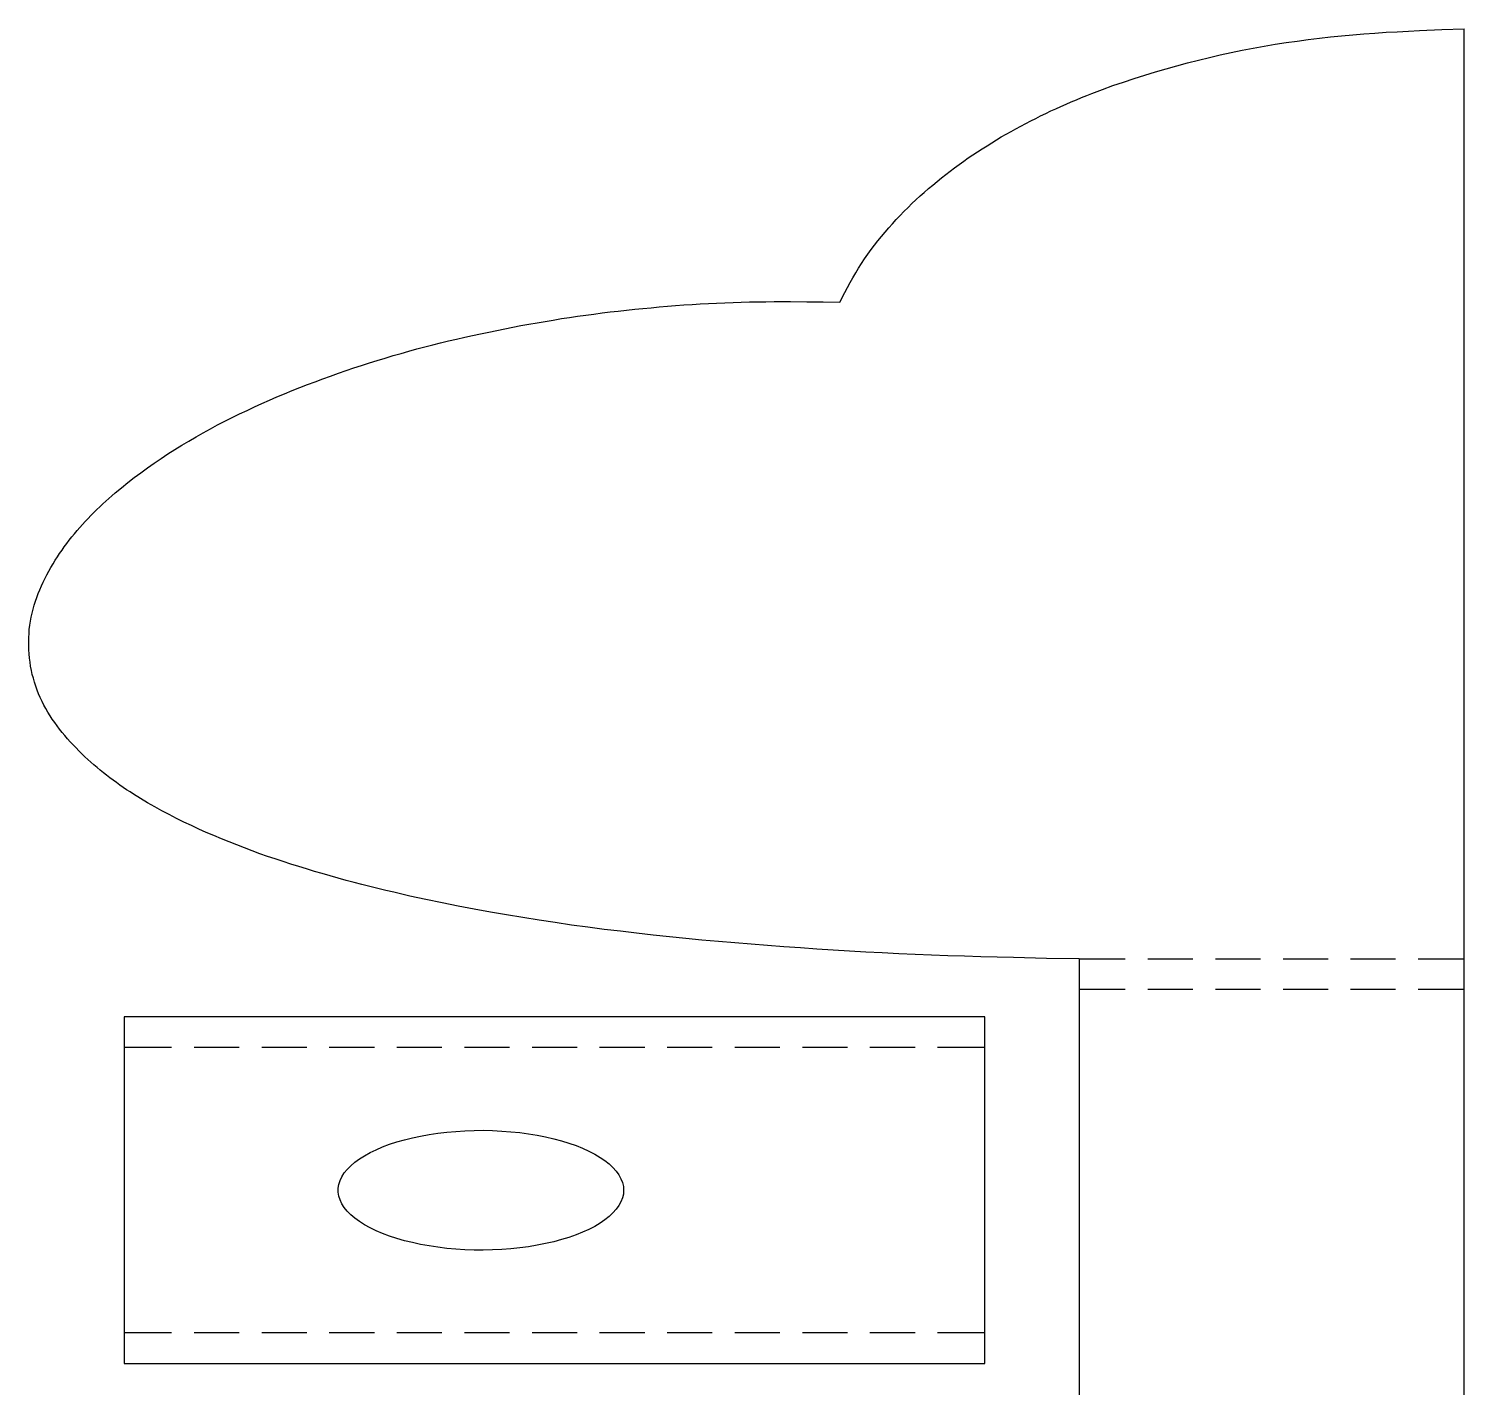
# Model space of a CAD drawing. Header units: millimetres. Extents: x -468 to 483, y -337 to 336.
# Drawn here: x 280.3 to 482.6, y 139.7 to 331.2 of the extents above; entities that cross this region are included whole.
import ezdxf

# ---------------------------------------------------------------- set-up
doc = ezdxf.new("R2010")
doc.units = ezdxf.units.MM
doc.header["$MEASUREMENT"] = 0
doc.layers.add('Layer 1', color=7, linetype='Continuous')

msp = doc.modelspace()

# ---------------------------------------------------------------- linework, layer by layer
at = {"layer": 'Layer 1', "lineweight": 30}
for points, knots in [([(428.3187, 200.0656), (428.3187, 200.0656), (423.6832, 200.1502), (423.6832, 200.1502), (423.6832, 200.1502), (419.0477, 200.2561), (419.0477, 200.2561), (419.0477, 200.2561), (416.7405, 200.3196), (416.7405, 200.3196), (416.7405, 200.3196), (414.4334, 200.3619), (414.4334, 200.3619), (414.4334, 200.3619), (412.1262, 200.4466), (412.1262, 200.4466), (412.1262, 200.4466), (409.7979, 200.5101), (409.7979, 200.5101), (409.7979, 200.5101), (407.4907, 200.5947), (407.4907, 200.5947), (407.4907, 200.5947), (405.1835, 200.7006), (405.1835, 200.7006), (405.1835, 200.7006), (402.8764, 200.8064), (402.8764, 200.8064), (402.8764, 200.8064), (400.548, 200.9122), (400.548, 200.9122), (400.548, 200.9122), (398.2409, 201.0392), (398.2409, 201.0392), (398.2409, 201.0392), (395.9337, 201.1662), (395.9337, 201.1662), (395.9337, 201.1662), (393.6265, 201.3144), (393.6265, 201.3144), (393.6265, 201.3144), (391.3194, 201.4626), (391.3194, 201.4626), (391.3194, 201.4626), (389.0122, 201.6107), (389.0122, 201.6107), (389.0122, 201.6107), (386.6839, 201.7801), (386.6839, 201.7801), (386.6839, 201.7801), (384.3767, 201.9494), (384.3767, 201.9494), (384.3767, 201.9494), (382.0695, 202.1399), (382.0695, 202.1399), (382.0695, 202.1399), (379.7624, 202.3304), (379.7624, 202.3304), (379.7624, 202.3304), (377.4552, 202.5209), (377.4552, 202.5209), (377.4552, 202.5209), (375.148, 202.7326), (375.148, 202.7326), (375.148, 202.7326), (372.862, 202.9442), (372.862, 202.9442), (372.862, 202.9442), (370.5549, 203.1771), (370.5549, 203.1771), (370.5549, 203.1771), (368.2477, 203.4311), (368.2477, 203.4311), (368.2477, 203.4311), (365.9405, 203.6851), (365.9405, 203.6851), (365.9405, 203.6851), (363.6545, 203.9602), (363.6545, 203.9602), (363.6545, 203.9602), (361.3474, 204.2354), (361.3474, 204.2354), (361.3474, 204.2354), (359.0614, 204.5317), (359.0614, 204.5317), (359.0614, 204.5317), (356.7542, 204.8492), (356.7542, 204.8492), (356.7542, 204.8492), (354.4682, 205.1879), (354.4682, 205.1879), (354.4682, 205.1879), (352.1822, 205.5266), (352.1822, 205.5266), (352.1822, 205.5266), (349.8962, 205.8864), (349.8962, 205.8864), (349.8962, 205.8864), (347.6102, 206.2674), (347.6102, 206.2674), (347.6102, 206.2674), (345.3242, 206.6696), (345.3242, 206.6696), (345.3242, 206.6696), (343.0594, 207.0929), (343.0594, 207.0929), (343.0594, 207.0929), (340.7734, 207.5162), (340.7734, 207.5162), (340.7734, 207.5162), (338.5085, 207.9819), (338.5085, 207.9819), (338.5085, 207.9819), (336.2437, 208.4476), (336.2437, 208.4476), (336.2437, 208.4476), (333.9789, 208.9344), (333.9789, 208.9344), (333.9789, 208.9344), (331.7352, 209.4636), (331.7352, 209.4636), (331.7352, 209.4636), (330.5922, 209.7176), (330.5922, 209.7176), (330.5922, 209.7176), (329.4704, 209.9927), (329.4704, 209.9927), (329.4704, 209.9927), (328.3485, 210.2679), (328.3485, 210.2679), (328.3485, 210.2679), (327.2267, 210.5642), (327.2267, 210.5642), (327.2267, 210.5642), (326.1049, 210.8394), (326.1049, 210.8394), (326.1049, 210.8394), (324.983, 211.1357), (324.983, 211.1357), (324.983, 211.1357), (323.8824, 211.4532), (323.8824, 211.4532), (323.8824, 211.4532), (322.7605, 211.7707), (322.7605, 211.7707), (322.7605, 211.7707), (321.6387, 212.0882), (321.6387, 212.0882), (321.6387, 212.0882), (320.538, 212.4057), (320.538, 212.4057), (320.538, 212.4057), (319.4162, 212.7444), (319.4162, 212.7444), (319.4162, 212.7444), (318.3155, 213.0831), (318.3155, 213.0831), (318.3155, 213.0831), (317.2149, 213.4217), (317.2149, 213.4217), (317.2149, 213.4217), (316.1142, 213.7816), (316.1142, 213.7816), (316.1142, 213.7816), (315.0135, 214.1626), (315.0135, 214.1626), (315.0135, 214.1626), (313.9129, 214.5224), (313.9129, 214.5224), (313.9129, 214.5224), (312.8334, 214.9034), (312.8334, 214.9034), (312.8334, 214.9034), (311.7327, 215.3056), (311.7327, 215.3056), (311.7327, 215.3056), (310.6532, 215.7077), (310.6532, 215.7077), (310.6532, 215.7077), (309.5737, 216.1311), (309.5737, 216.1311), (309.5737, 216.1311), (308.4942, 216.5544), (308.4942, 216.5544), (308.4942, 216.5544), (307.4147, 216.9989), (307.4147, 216.9989), (307.4147, 216.9989), (306.3564, 217.4434), (306.3564, 217.4434), (306.3564, 217.4434), (305.2769, 217.9091), (305.2769, 217.9091), (305.2769, 217.9091), (304.2185, 218.3747), (304.2185, 218.3747), (304.2185, 218.3747), (303.1814, 218.8616), (303.1814, 218.8616), (303.1814, 218.8616), (302.123, 219.3484), (302.123, 219.3484), (302.123, 219.3484), (301.0859, 219.8776), (301.0859, 219.8776), (301.0859, 219.8776), (300.0487, 220.4067), (300.0487, 220.4067), (300.0487, 220.4067), (299.0327, 220.9359), (299.0327, 220.9359), (299.0327, 220.9359), (298.0167, 221.5074), (298.0167, 221.5074), (298.0167, 221.5074), (297.0007, 222.0789), (297.0007, 222.0789), (297.0007, 222.0789), (296.0059, 222.6716), (296.0059, 222.6716), (296.0059, 222.6716), (295.0322, 223.2854), (295.0322, 223.2854), (295.0322, 223.2854), (294.5454, 223.6029), (294.5454, 223.6029), (294.5454, 223.6029), (294.0585, 223.9204), (294.0585, 223.9204), (294.0585, 223.9204), (293.5929, 224.2379), (293.5929, 224.2379), (293.5929, 224.2379), (293.106, 224.5766), (293.106, 224.5766), (293.106, 224.5766), (292.6404, 224.9152), (292.6404, 224.9152), (292.6404, 224.9152), (292.1747, 225.2539), (292.1747, 225.2539), (292.1747, 225.2539), (291.709, 225.5926), (291.709, 225.5926), (291.709, 225.5926), (291.2434, 225.9524), (291.2434, 225.9524), (291.2434, 225.9524), (290.7989, 226.2911), (290.7989, 226.2911), (290.7989, 226.2911), (290.3332, 226.6721), (290.3332, 226.6721), (290.3332, 226.6721), (289.8887, 227.0319), (289.8887, 227.0319), (289.8887, 227.0319), (289.4442, 227.4129), (289.4442, 227.4129), (289.4442, 227.4129), (289.0209, 227.7939), (289.0209, 227.7939), (289.0209, 227.7939), (288.5764, 228.1749), (288.5764, 228.1749), (288.5764, 228.1749), (288.153, 228.5771), (288.153, 228.5771), (288.153, 228.5771), (287.7297, 228.9792), (287.7297, 228.9792), (287.7297, 228.9792), (287.3275, 229.3814), (287.3275, 229.3814), (287.3275, 229.3814), (286.9254, 229.8047), (286.9254, 229.8047), (286.9254, 229.8047), (286.5232, 230.2281), (286.5232, 230.2281), (286.5232, 230.2281), (286.121, 230.6514), (286.121, 230.6514), (286.121, 230.6514), (285.74, 231.0959), (285.74, 231.0959), (285.74, 231.0959), (285.359, 231.5404), (285.359, 231.5404), (285.359, 231.5404), (284.978, 231.9849), (284.978, 231.9849), (284.978, 231.9849), (284.6182, 232.4506), (284.6182, 232.4506), (284.6182, 232.4506), (284.2584, 232.9162), (284.2584, 232.9162), (284.2584, 232.9162), (283.9197, 233.3819), (283.9197, 233.3819), (283.9197, 233.3819), (283.581, 233.8687), (283.581, 233.8687), (283.581, 233.8687), (283.2635, 234.3556), (283.2635, 234.3556), (283.2635, 234.3556), (282.9672, 234.8424), (282.9672, 234.8424), (282.9672, 234.8424), (282.6709, 235.3504), (282.6709, 235.3504), (282.6709, 235.3504), (282.3957, 235.8584), (282.3957, 235.8584), (282.3957, 235.8584), (282.1417, 236.3664), (282.1417, 236.3664), (282.1417, 236.3664), (281.8877, 236.8956), (281.8877, 236.8956), (281.8877, 236.8956), (281.6549, 237.4247), (281.6549, 237.4247), (281.6549, 237.4247), (281.4432, 237.9751), (281.4432, 237.9751), (281.4432, 237.9751), (281.2527, 238.5042), (281.2527, 238.5042), (281.2527, 238.5042), (281.0834, 239.0757), (281.0834, 239.0757), (281.0834, 239.0757), (280.914, 239.6261), (280.914, 239.6261), (280.914, 239.6261), (280.7659, 240.1764), (280.7659, 240.1764), (280.7659, 240.1764), (280.6389, 240.7479), (280.6389, 240.7479), (280.6389, 240.7479), (280.533, 241.3194), (280.533, 241.3194), (280.533, 241.3194), (280.4484, 241.8909), (280.4484, 241.8909), (280.4484, 241.8909), (280.3849, 242.4836), (280.3849, 242.4836), (280.3849, 242.4836), (280.3214, 243.0551), (280.3214, 243.0551), (280.3214, 243.0551), (280.279, 243.6266), (280.279, 243.6266), (280.279, 243.6266), (280.2579, 244.2192), (280.2579, 244.2192), (280.2579, 244.2192), (280.2579, 244.7907), (280.2579, 244.7907), (280.2579, 244.7907), (280.279, 245.3622), (280.279, 245.3622), (280.279, 245.3622), (280.3002, 245.9549), (280.3002, 245.9549), (280.3002, 245.9549), (280.3425, 246.5264), (280.3425, 246.5264), (280.3425, 246.5264), (280.4272, 247.0979), (280.4272, 247.0979), (280.4272, 247.0979), (280.5119, 247.6694), (280.5119, 247.6694), (280.5119, 247.6694), (280.6177, 248.2409), (280.6177, 248.2409), (280.6177, 248.2409), (280.7447, 248.8124), (280.7447, 248.8124), (280.7447, 248.8124), (280.8929, 249.3627), (280.8929, 249.3627), (280.8929, 249.3627), (281.041, 249.9342), (281.041, 249.9342), (281.041, 249.9342), (281.2104, 250.4846), (281.2104, 250.4846), (281.2104, 250.4846), (281.4009, 251.0349), (281.4009, 251.0349), (281.4009, 251.0349), (281.6125, 251.5852), (281.6125, 251.5852), (281.6125, 251.5852), (281.8242, 252.1144), (281.8242, 252.1144), (281.8242, 252.1144), (282.057, 252.6647), (282.057, 252.6647), (282.057, 252.6647), (282.311, 253.1939), (282.311, 253.1939), (282.311, 253.1939), (282.565, 253.7231), (282.565, 253.7231), (282.565, 253.7231), (282.819, 254.2311), (282.819, 254.2311), (282.819, 254.2311), (283.0942, 254.7391), (283.0942, 254.7391), (283.0942, 254.7391), (283.3905, 255.2471), (283.3905, 255.2471), (283.3905, 255.2471), (283.6869, 255.7551), (283.6869, 255.7551), (283.6869, 255.7551), (283.9832, 256.2631), (283.9832, 256.2631), (283.9832, 256.2631), (284.3007, 256.7499), (284.3007, 256.7499), (284.3007, 256.7499), (284.6182, 257.2367), (284.6182, 257.2367), (284.6182, 257.2367), (284.9569, 257.7024), (284.9569, 257.7024), (284.9569, 257.7024), (285.2744, 258.1681), (285.2744, 258.1681), (285.2744, 258.1681), (285.6342, 258.6337), (285.6342, 258.6337), (285.6342, 258.6337), (285.9729, 259.0994), (285.9729, 259.0994), (285.9729, 259.0994), (286.3327, 259.5651), (286.3327, 259.5651), (286.3327, 259.5651), (286.7137, 260.0096), (286.7137, 260.0096), (286.7137, 260.0096), (287.0735, 260.4541), (287.0735, 260.4541), (287.0735, 260.4541), (287.4545, 260.8986), (287.4545, 260.8986), (287.4545, 260.8986), (287.8355, 261.3219), (287.8355, 261.3219), (287.8355, 261.3219), (288.2377, 261.7452), (288.2377, 261.7452), (288.2377, 261.7452), (288.6187, 262.1686), (288.6187, 262.1686), (288.6187, 262.1686), (289.0209, 262.5919), (289.0209, 262.5919), (289.0209, 262.5919), (289.4442, 262.9941), (289.4442, 262.9941), (289.4442, 262.9941), (289.8464, 263.3962), (289.8464, 263.3962), (289.8464, 263.3962), (290.2697, 263.7984), (290.2697, 263.7984), (290.2697, 263.7984), (290.693, 264.2006), (290.693, 264.2006), (290.693, 264.2006), (291.1164, 264.5816), (291.1164, 264.5816), (291.1164, 264.5816), (291.5397, 264.9837), (291.5397, 264.9837), (291.5397, 264.9837), (291.9842, 265.3647), (291.9842, 265.3647), (291.9842, 265.3647), (292.4287, 265.7457), (292.4287, 265.7457), (292.4287, 265.7457), (293.3177, 266.4866), (293.3177, 266.4866), (293.3177, 266.4866), (294.2279, 267.2062), (294.2279, 267.2062), (294.2279, 267.2062), (295.138, 267.9259), (295.138, 267.9259), (295.138, 267.9259), (296.0694, 268.6032), (296.0694, 268.6032), (296.0694, 268.6032), (297.0007, 269.2806), (297.0007, 269.2806), (297.0007, 269.2806), (297.9532, 269.9579), (297.9532, 269.9579), (297.9532, 269.9579), (298.9057, 270.6141), (298.9057, 270.6141), (298.9057, 270.6141), (299.8794, 271.2491), (299.8794, 271.2491), (299.8794, 271.2491), (300.853, 271.8629), (300.853, 271.8629), (300.853, 271.8629), (301.8479, 272.4767), (301.8479, 272.4767), (301.8479, 272.4767), (302.8427, 273.0694), (302.8427, 273.0694), (302.8427, 273.0694), (303.8375, 273.6409), (303.8375, 273.6409), (303.8375, 273.6409), (304.8535, 274.2124), (304.8535, 274.2124), (304.8535, 274.2124), (305.8695, 274.7839), (305.8695, 274.7839), (305.8695, 274.7839), (306.8855, 275.3342), (306.8855, 275.3342), (306.8855, 275.3342), (307.9015, 275.8634), (307.9015, 275.8634), (307.9015, 275.8634), (308.9387, 276.3714), (308.9387, 276.3714), (308.9387, 276.3714), (309.9759, 276.9006), (309.9759, 276.9006), (309.9759, 276.9006), (311.0342, 277.3874), (311.0342, 277.3874), (311.0342, 277.3874), (312.0714, 277.8742), (312.0714, 277.8742), (312.0714, 277.8742), (313.1297, 278.3611), (313.1297, 278.3611), (313.1297, 278.3611), (314.188, 278.8267), (314.188, 278.8267), (314.188, 278.8267), (315.2464, 279.2924), (315.2464, 279.2924), (315.2464, 279.2924), (316.3259, 279.7369), (316.3259, 279.7369), (316.3259, 279.7369), (317.3842, 280.1814), (317.3842, 280.1814), (317.3842, 280.1814), (318.4637, 280.6047), (318.4637, 280.6047), (318.4637, 280.6047), (319.5432, 281.0281), (319.5432, 281.0281), (319.5432, 281.0281), (320.6227, 281.4302), (320.6227, 281.4302), (320.6227, 281.4302), (321.7234, 281.8536), (321.7234, 281.8536), (321.7234, 281.8536), (322.8029, 282.2346), (322.8029, 282.2346), (322.8029, 282.2346), (323.9035, 282.6367), (323.9035, 282.6367), (323.9035, 282.6367), (324.983, 282.9966), (324.983, 282.9966), (324.983, 282.9966), (326.0837, 283.3776), (326.0837, 283.3776), (326.0837, 283.3776), (327.1844, 283.7374), (327.1844, 283.7374), (327.1844, 283.7374), (328.285, 284.0972), (328.285, 284.0972), (328.285, 284.0972), (329.3857, 284.4359), (329.3857, 284.4359), (329.3857, 284.4359), (330.5075, 284.7746), (330.5075, 284.7746), (330.5075, 284.7746), (331.6082, 285.1132), (331.6082, 285.1132), (331.6082, 285.1132), (332.73, 285.4307), (332.73, 285.4307), (332.73, 285.4307), (333.8307, 285.7482), (333.8307, 285.7482), (333.8307, 285.7482), (334.9525, 286.0446), (334.9525, 286.0446), (334.9525, 286.0446), (336.0744, 286.3409), (336.0744, 286.3409), (336.0744, 286.3409), (337.1962, 286.6372), (337.1962, 286.6372), (337.1962, 286.6372), (338.318, 286.9124), (338.318, 286.9124), (338.318, 286.9124), (339.4399, 287.1876), (339.4399, 287.1876), (339.4399, 287.1876), (340.5617, 287.4416), (340.5617, 287.4416), (340.5617, 287.4416), (341.7047, 287.7167), (341.7047, 287.7167), (341.7047, 287.7167), (342.8265, 287.9496), (342.8265, 287.9496), (342.8265, 287.9496), (343.9484, 288.2036), (343.9484, 288.2036), (343.9484, 288.2036), (345.0914, 288.4364), (345.0914, 288.4364), (345.0914, 288.4364), (346.2132, 288.6692), (346.2132, 288.6692), (346.2132, 288.6692), (347.3562, 288.9021), (347.3562, 288.9021), (347.3562, 288.9021), (348.4992, 289.1137), (348.4992, 289.1137), (348.4992, 289.1137), (349.621, 289.3466), (349.621, 289.3466), (349.621, 289.3466), (350.764, 289.5371), (350.764, 289.5371), (350.764, 289.5371), (351.907, 289.7487), (351.907, 289.7487), (351.907, 289.7487), (353.05, 289.9392), (353.05, 289.9392), (353.05, 289.9392), (354.193, 290.1297), (354.193, 290.1297), (354.193, 290.1297), (355.336, 290.3202), (355.336, 290.3202), (355.336, 290.3202), (356.479, 290.4896), (356.479, 290.4896), (356.479, 290.4896), (357.622, 290.6589), (357.622, 290.6589), (357.622, 290.6589), (358.765, 290.8282), (358.765, 290.8282), (358.765, 290.8282), (359.908, 290.9764), (359.908, 290.9764), (359.908, 290.9764), (361.0722, 291.1246), (361.0722, 291.1246), (361.0722, 291.1246), (362.2152, 291.2727), (362.2152, 291.2727), (362.2152, 291.2727), (363.3582, 291.3997), (363.3582, 291.3997), (363.3582, 291.3997), (364.5224, 291.5267), (364.5224, 291.5267), (364.5224, 291.5267), (365.6654, 291.6537), (365.6654, 291.6537), (365.6654, 291.6537), (366.8084, 291.7596), (366.8084, 291.7596), (366.8084, 291.7596), (367.9725, 291.8654), (367.9725, 291.8654), (367.9725, 291.8654), (369.1155, 291.9712), (369.1155, 291.9712), (369.1155, 291.9712), (370.2797, 292.0771), (370.2797, 292.0771), (370.2797, 292.0771), (371.4227, 292.1617), (371.4227, 292.1617), (371.4227, 292.1617), (372.5869, 292.2464), (372.5869, 292.2464), (372.5869, 292.2464), (373.751, 292.3099), (373.751, 292.3099), (373.751, 292.3099), (374.894, 292.3946), (374.894, 292.3946), (374.894, 292.3946), (376.0582, 292.4581), (376.0582, 292.4581), (376.0582, 292.4581), (377.2012, 292.5004), (377.2012, 292.5004), (377.2012, 292.5004), (378.3654, 292.5639), (378.3654, 292.5639), (378.3654, 292.5639), (379.5295, 292.6062), (379.5295, 292.6062), (379.5295, 292.6062), (380.6725, 292.6486), (380.6725, 292.6486), (380.6725, 292.6486), (381.8367, 292.6697), (381.8367, 292.6697), (381.8367, 292.6697), (383.0009, 292.7121), (383.0009, 292.7121), (383.0009, 292.7121), (384.1439, 292.7121), (384.1439, 292.7121), (384.1439, 292.7121), (385.308, 292.7332), (385.308, 292.7332), (385.308, 292.7332), (386.4722, 292.7332), (386.4722, 292.7332), (386.4722, 292.7332), (387.6152, 292.7332), (387.6152, 292.7332), (387.6152, 292.7332), (389.9435, 292.7121), (389.9435, 292.7121), (389.9435, 292.7121), (392.2507, 292.6697), (392.2507, 292.6697), (392.2507, 292.6697), (394.5579, 292.6274), (394.5579, 292.6274), (394.5579, 292.6274), (395.2987, 294.0244), (395.2987, 294.0244), (395.2987, 294.0244), (395.6585, 294.7229), (395.6585, 294.7229), (395.6585, 294.7229), (396.0395, 295.4002), (396.0395, 295.4002), (396.0395, 295.4002), (396.4205, 296.0987), (396.4205, 296.0987), (396.4205, 296.0987), (396.8227, 296.7761), (396.8227, 296.7761), (396.8227, 296.7761), (397.2249, 297.4534), (397.2249, 297.4534), (397.2249, 297.4534), (397.6482, 298.1096), (397.6482, 298.1096), (397.6482, 298.1096), (398.0715, 298.7657), (398.0715, 298.7657), (398.0715, 298.7657), (398.516, 299.4219), (398.516, 299.4219), (398.516, 299.4219), (398.9817, 300.0569), (398.9817, 300.0569), (398.9817, 300.0569), (399.4685, 300.6707), (399.4685, 300.6707), (399.4685, 300.6707), (399.9554, 301.3057), (399.9554, 301.3057), (399.9554, 301.3057), (400.4422, 301.9196), (400.4422, 301.9196), (400.4422, 301.9196), (400.9502, 302.5122), (400.9502, 302.5122), (400.9502, 302.5122), (401.4794, 303.1049), (401.4794, 303.1049), (401.4794, 303.1049), (401.9874, 303.6976), (401.9874, 303.6976), (401.9874, 303.6976), (402.5377, 304.2902), (402.5377, 304.2902), (402.5377, 304.2902), (403.0669, 304.8617), (403.0669, 304.8617), (403.0669, 304.8617), (403.6172, 305.4121), (403.6172, 305.4121), (403.6172, 305.4121), (404.1887, 305.9836), (404.1887, 305.9836), (404.1887, 305.9836), (404.739, 306.5339), (404.739, 306.5339), (404.739, 306.5339), (405.3105, 307.0631), (405.3105, 307.0631), (405.3105, 307.0631), (405.9032, 307.6134), (405.9032, 307.6134), (405.9032, 307.6134), (406.4747, 308.1214), (406.4747, 308.1214), (406.4747, 308.1214), (407.0674, 308.6506), (407.0674, 308.6506), (407.0674, 308.6506), (407.6812, 309.1586), (407.6812, 309.1586), (407.6812, 309.1586), (408.2739, 309.6666), (408.2739, 309.6666), (408.2739, 309.6666), (408.8877, 310.1534), (408.8877, 310.1534), (408.8877, 310.1534), (409.5015, 310.6402), (409.5015, 310.6402), (409.5015, 310.6402), (410.1365, 311.1271), (410.1365, 311.1271), (410.1365, 311.1271), (410.7504, 311.5927), (410.7504, 311.5927), (410.7504, 311.5927), (411.3854, 312.0584), (411.3854, 312.0584), (411.3854, 312.0584), (412.0415, 312.5241), (412.0415, 312.5241), (412.0415, 312.5241), (412.6765, 312.9686), (412.6765, 312.9686), (412.6765, 312.9686), (413.3327, 313.4131), (413.3327, 313.4131), (413.3327, 313.4131), (413.9889, 313.8576), (413.9889, 313.8576), (413.9889, 313.8576), (414.645, 314.2809), (414.645, 314.2809), (414.645, 314.2809), (415.3224, 314.7042), (415.3224, 314.7042), (415.3224, 314.7042), (415.9785, 315.1276), (415.9785, 315.1276), (415.9785, 315.1276), (416.6559, 315.5297), (416.6559, 315.5297), (416.6559, 315.5297), (417.3332, 315.9319), (417.3332, 315.9319), (417.3332, 315.9319), (418.0105, 316.3341), (418.0105, 316.3341), (418.0105, 316.3341), (418.709, 316.7151), (418.709, 316.7151), (418.709, 316.7151), (419.3864, 317.0961), (419.3864, 317.0961), (419.3864, 317.0961), (420.0849, 317.4771), (420.0849, 317.4771), (420.0849, 317.4771), (420.7834, 317.8369), (420.7834, 317.8369), (420.7834, 317.8369), (421.4819, 318.1967), (421.4819, 318.1967), (421.4819, 318.1967), (422.1804, 318.5566), (422.1804, 318.5566), (422.1804, 318.5566), (422.8789, 318.9164), (422.8789, 318.9164), (422.8789, 318.9164), (423.5985, 319.2551), (423.5985, 319.2551), (423.5985, 319.2551), (424.3182, 319.5937), (424.3182, 319.5937), (424.3182, 319.5937), (425.0167, 319.9112), (425.0167, 319.9112), (425.0167, 319.9112), (425.7364, 320.2499), (425.7364, 320.2499), (425.7364, 320.2499), (426.456, 320.5674), (426.456, 320.5674), (426.456, 320.5674), (427.1757, 320.8637), (427.1757, 320.8637), (427.1757, 320.8637), (427.9165, 321.1812), (427.9165, 321.1812), (427.9165, 321.1812), (428.6362, 321.4776), (428.6362, 321.4776), (428.6362, 321.4776), (429.377, 321.7739), (429.377, 321.7739), (429.377, 321.7739), (430.0967, 322.0702), (430.0967, 322.0702), (430.0967, 322.0702), (430.8375, 322.3454), (430.8375, 322.3454), (430.8375, 322.3454), (431.5784, 322.6206), (431.5784, 322.6206), (431.5784, 322.6206), (433.06, 323.1709), (433.06, 323.1709), (433.06, 323.1709), (434.5417, 323.6789), (434.5417, 323.6789), (434.5417, 323.6789), (436.0445, 324.1869), (436.0445, 324.1869), (436.0445, 324.1869), (437.5474, 324.6526), (437.5474, 324.6526), (437.5474, 324.6526), (439.0502, 325.1182), (439.0502, 325.1182), (439.0502, 325.1182), (440.553, 325.5416), (440.553, 325.5416), (440.553, 325.5416), (442.077, 325.9649), (442.077, 325.9649), (442.077, 325.9649), (443.601, 326.3671), (443.601, 326.3671), (443.601, 326.3671), (445.125, 326.7692), (445.125, 326.7692), (445.125, 326.7692), (446.6702, 327.1291), (446.6702, 327.1291), (446.6702, 327.1291), (448.1942, 327.4889), (448.1942, 327.4889), (448.1942, 327.4889), (449.7394, 327.8276), (449.7394, 327.8276), (449.7394, 327.8276), (451.2845, 328.1451), (451.2845, 328.1451), (451.2845, 328.1451), (452.8297, 328.4414), (452.8297, 328.4414), (452.8297, 328.4414), (454.3749, 328.7166), (454.3749, 328.7166), (454.3749, 328.7166), (455.9412, 328.9917), (455.9412, 328.9917), (455.9412, 328.9917), (457.4864, 329.2457), (457.4864, 329.2457), (457.4864, 329.2457), (459.0527, 329.4574), (459.0527, 329.4574), (459.0527, 329.4574), (460.5979, 329.6902), (460.5979, 329.6902), (460.5979, 329.6902), (462.1642, 329.8807), (462.1642, 329.8807), (462.1642, 329.8807), (463.7305, 330.0501), (463.7305, 330.0501), (463.7305, 330.0501), (465.2969, 330.1982), (465.2969, 330.1982), (465.2969, 330.1982), (466.8632, 330.3464), (466.8632, 330.3464), (466.8632, 330.3464), (468.4295, 330.4734), (468.4295, 330.4734), (468.4295, 330.4734), (469.9959, 330.5792), (469.9959, 330.5792), (469.9959, 330.5792), (471.5622, 330.6851), (471.5622, 330.6851), (471.5622, 330.6851), (473.1497, 330.7697), (473.1497, 330.7697), (473.1497, 330.7697), (474.716, 330.8544), (474.716, 330.8544), (474.716, 330.8544), (476.2824, 330.9391), (476.2824, 330.9391), (476.2824, 330.9391), (479.4362, 331.0661), (479.4362, 331.0661), (479.4362, 331.0661), (482.59, 331.1931), (482.59, 331.1931)], [0, 0, 0, 0, 0.00289017, 0.00289017, 0.00289017, 0.00578035, 0.00578035, 0.00578035, 0.00867052, 0.00867052, 0.00867052, 0.01156069, 0.01156069, 0.01156069, 0.01445087, 0.01445087, 0.01445087, 0.01734104, 0.01734104, 0.01734104, 0.02023121, 0.02023121, 0.02023121, 0.02312139, 0.02312139, 0.02312139, 0.02601156, 0.02601156, 0.02601156, 0.02890173, 0.02890173, 0.02890173, 0.03179191, 0.03179191, 0.03179191, 0.03468208, 0.03468208, 0.03468208, 0.03757225, 0.03757225, 0.03757225, 0.04046243, 0.04046243, 0.04046243, 0.0433526, 0.0433526, 0.0433526, 0.04624277, 0.04624277, 0.04624277, 0.04913295, 0.04913295, 0.04913295, 0.05202312, 0.05202312, 0.05202312, 0.05491329, 0.05491329, 0.05491329, 0.05780347, 0.05780347, 0.05780347, 0.06069364, 0.06069364, 0.06069364, 0.06358382, 0.06358382, 0.06358382, 0.06647399, 0.06647399, 0.06647399, 0.06936416, 0.06936416, 0.06936416, 0.07225434, 0.07225434, 0.07225434, 0.07514451, 0.07514451, 0.07514451, 0.07803468, 0.07803468, 0.07803468, 0.08092486, 0.08092486, 0.08092486, 0.08381503, 0.08381503, 0.08381503, 0.0867052, 0.0867052, 0.0867052, 0.08959538, 0.08959538, 0.08959538, 0.09248555, 0.09248555, 0.09248555, 0.09537572, 0.09537572, 0.09537572, 0.0982659, 0.0982659, 0.0982659, 0.10115607, 0.10115607, 0.10115607, 0.10404624, 0.10404624, 0.10404624, 0.10693642, 0.10693642, 0.10693642, 0.10982659, 0.10982659, 0.10982659, 0.11271676, 0.11271676, 0.11271676, 0.11560694, 0.11560694, 0.11560694, 0.11849711, 0.11849711, 0.11849711, 0.12138728, 0.12138728, 0.12138728, 0.12427746, 0.12427746, 0.12427746, 0.12716763, 0.12716763, 0.12716763, 0.1300578, 0.1300578, 0.1300578, 0.13294798, 0.13294798, 0.13294798, 0.13583815, 0.13583815, 0.13583815, 0.13872832, 0.13872832, 0.13872832, 0.1416185, 0.1416185, 0.1416185, 0.14450867, 0.14450867, 0.14450867, 0.14739884, 0.14739884, 0.14739884, 0.15028902, 0.15028902, 0.15028902, 0.15317919, 0.15317919, 0.15317919, 0.15606936, 0.15606936, 0.15606936, 0.15895954, 0.15895954, 0.15895954, 0.16184971, 0.16184971, 0.16184971, 0.16473988, 0.16473988, 0.16473988, 0.16763006, 0.16763006, 0.16763006, 0.17052023, 0.17052023, 0.17052023, 0.1734104, 0.1734104, 0.1734104, 0.17630058, 0.17630058, 0.17630058, 0.17919075, 0.17919075, 0.17919075, 0.18208092, 0.18208092, 0.18208092, 0.1849711, 0.1849711, 0.1849711, 0.18786127, 0.18786127, 0.18786127, 0.19075145, 0.19075145, 0.19075145, 0.19364162, 0.19364162, 0.19364162, 0.19653179, 0.19653179, 0.19653179, 0.19942197, 0.19942197, 0.19942197, 0.20231214, 0.20231214, 0.20231214, 0.20520231, 0.20520231, 0.20520231, 0.20809249, 0.20809249, 0.20809249, 0.21098266, 0.21098266, 0.21098266, 0.21387283, 0.21387283, 0.21387283, 0.21676301, 0.21676301, 0.21676301, 0.21965318, 0.21965318, 0.21965318, 0.22254335, 0.22254335, 0.22254335, 0.22543353, 0.22543353, 0.22543353, 0.2283237, 0.2283237, 0.2283237, 0.23121387, 0.23121387, 0.23121387, 0.23410405, 0.23410405, 0.23410405, 0.23699422, 0.23699422, 0.23699422, 0.23988439, 0.23988439, 0.23988439, 0.24277457, 0.24277457, 0.24277457, 0.24566474, 0.24566474, 0.24566474, 0.24855491, 0.24855491, 0.24855491, 0.25144509, 0.25144509, 0.25144509, 0.25433526, 0.25433526, 0.25433526, 0.25722543, 0.25722543, 0.25722543, 0.26011561, 0.26011561, 0.26011561, 0.26300578, 0.26300578, 0.26300578, 0.26589595, 0.26589595, 0.26589595, 0.26878613, 0.26878613, 0.26878613, 0.2716763, 0.2716763, 0.2716763, 0.27456647, 0.27456647, 0.27456647, 0.27745665, 0.27745665, 0.27745665, 0.28034682, 0.28034682, 0.28034682, 0.28323699, 0.28323699, 0.28323699, 0.28612717, 0.28612717, 0.28612717, 0.28901734, 0.28901734, 0.28901734, 0.29190751, 0.29190751, 0.29190751, 0.29479769, 0.29479769, 0.29479769, 0.29768786, 0.29768786, 0.29768786, 0.30057803, 0.30057803, 0.30057803, 0.30346821, 0.30346821, 0.30346821, 0.30635838, 0.30635838, 0.30635838, 0.30924855, 0.30924855, 0.30924855, 0.31213873, 0.31213873, 0.31213873, 0.3150289, 0.3150289, 0.3150289, 0.31791908, 0.31791908, 0.31791908, 0.32080925, 0.32080925, 0.32080925, 0.32369942, 0.32369942, 0.32369942, 0.3265896, 0.3265896, 0.3265896, 0.32947977, 0.32947977, 0.32947977, 0.33236994, 0.33236994, 0.33236994, 0.33526012, 0.33526012, 0.33526012, 0.33815029, 0.33815029, 0.33815029, 0.34104046, 0.34104046, 0.34104046, 0.34393064, 0.34393064, 0.34393064, 0.34682081, 0.34682081, 0.34682081, 0.34971098, 0.34971098, 0.34971098, 0.35260116, 0.35260116, 0.35260116, 0.35549133, 0.35549133, 0.35549133, 0.3583815, 0.3583815, 0.3583815, 0.36127168, 0.36127168, 0.36127168, 0.36416185, 0.36416185, 0.36416185, 0.36705202, 0.36705202, 0.36705202, 0.3699422, 0.3699422, 0.3699422, 0.37283237, 0.37283237, 0.37283237, 0.37572254, 0.37572254, 0.37572254, 0.37861272, 0.37861272, 0.37861272, 0.38150289, 0.38150289, 0.38150289, 0.38439306, 0.38439306, 0.38439306, 0.38728324, 0.38728324, 0.38728324, 0.39017341, 0.39017341, 0.39017341, 0.39306358, 0.39306358, 0.39306358, 0.39595376, 0.39595376, 0.39595376, 0.39884393, 0.39884393, 0.39884393, 0.4017341, 0.4017341, 0.4017341, 0.40462428, 0.40462428, 0.40462428, 0.40751445, 0.40751445, 0.40751445, 0.41040462, 0.41040462, 0.41040462, 0.4132948, 0.4132948, 0.4132948, 0.41618497, 0.41618497, 0.41618497, 0.41907514, 0.41907514, 0.41907514, 0.42196532, 0.42196532, 0.42196532, 0.42485549, 0.42485549, 0.42485549, 0.42774566, 0.42774566, 0.42774566, 0.43063584, 0.43063584, 0.43063584, 0.43352601, 0.43352601, 0.43352601, 0.43641618, 0.43641618, 0.43641618, 0.43930636, 0.43930636, 0.43930636, 0.44219653, 0.44219653, 0.44219653, 0.44508671, 0.44508671, 0.44508671, 0.44797688, 0.44797688, 0.44797688, 0.45086705, 0.45086705, 0.45086705, 0.45375723, 0.45375723, 0.45375723, 0.4566474, 0.4566474, 0.4566474, 0.45953757, 0.45953757, 0.45953757, 0.46242775, 0.46242775, 0.46242775, 0.46531792, 0.46531792, 0.46531792, 0.46820809, 0.46820809, 0.46820809, 0.47109827, 0.47109827, 0.47109827, 0.47398844, 0.47398844, 0.47398844, 0.47687861, 0.47687861, 0.47687861, 0.47976879, 0.47976879, 0.47976879, 0.48265896, 0.48265896, 0.48265896, 0.48554913, 0.48554913, 0.48554913, 0.48843931, 0.48843931, 0.48843931, 0.49132948, 0.49132948, 0.49132948, 0.49421965, 0.49421965, 0.49421965, 0.49710983, 0.49710983, 0.49710983, 0.5, 0.5, 0.5, 0.50289017, 0.50289017, 0.50289017, 0.50578035, 0.50578035, 0.50578035, 0.50867052, 0.50867052, 0.50867052, 0.51156069, 0.51156069, 0.51156069, 0.51445087, 0.51445087, 0.51445087, 0.51734104, 0.51734104, 0.51734104, 0.52023121, 0.52023121, 0.52023121, 0.52312139, 0.52312139, 0.52312139, 0.52601156, 0.52601156, 0.52601156, 0.52890173, 0.52890173, 0.52890173, 0.53179191, 0.53179191, 0.53179191, 0.53468208, 0.53468208, 0.53468208, 0.53757225, 0.53757225, 0.53757225, 0.54046243, 0.54046243, 0.54046243, 0.5433526, 0.5433526, 0.5433526, 0.54624277, 0.54624277, 0.54624277, 0.54913295, 0.54913295, 0.54913295, 0.55202312, 0.55202312, 0.55202312, 0.55491329, 0.55491329, 0.55491329, 0.55780347, 0.55780347, 0.55780347, 0.56069364, 0.56069364, 0.56069364, 0.56358382, 0.56358382, 0.56358382, 0.56647399, 0.56647399, 0.56647399, 0.56936416, 0.56936416, 0.56936416, 0.57225434, 0.57225434, 0.57225434, 0.57514451, 0.57514451, 0.57514451, 0.57803468, 0.57803468, 0.57803468, 0.58092486, 0.58092486, 0.58092486, 0.58381503, 0.58381503, 0.58381503, 0.5867052, 0.5867052, 0.5867052, 0.58959538, 0.58959538, 0.58959538, 0.59248555, 0.59248555, 0.59248555, 0.59537572, 0.59537572, 0.59537572, 0.5982659, 0.5982659, 0.5982659, 0.60115607, 0.60115607, 0.60115607, 0.60404624, 0.60404624, 0.60404624, 0.60693642, 0.60693642, 0.60693642, 0.60982659, 0.60982659, 0.60982659, 0.61271676, 0.61271676, 0.61271676, 0.61560694, 0.61560694, 0.61560694, 0.61849711, 0.61849711, 0.61849711, 0.62138728, 0.62138728, 0.62138728, 0.62427746, 0.62427746, 0.62427746, 0.62716763, 0.62716763, 0.62716763, 0.6300578, 0.6300578, 0.6300578, 0.63294798, 0.63294798, 0.63294798, 0.63583815, 0.63583815, 0.63583815, 0.63872832, 0.63872832, 0.63872832, 0.6416185, 0.6416185, 0.6416185, 0.64450867, 0.64450867, 0.64450867, 0.64739884, 0.64739884, 0.64739884, 0.65028902, 0.65028902, 0.65028902, 0.65317919, 0.65317919, 0.65317919, 0.65606936, 0.65606936, 0.65606936, 0.65895954, 0.65895954, 0.65895954, 0.66184971, 0.66184971, 0.66184971, 0.66473988, 0.66473988, 0.66473988, 0.66763006, 0.66763006, 0.66763006, 0.67052023, 0.67052023, 0.67052023, 0.6734104, 0.6734104, 0.6734104, 0.67630058, 0.67630058, 0.67630058, 0.67919075, 0.67919075, 0.67919075, 0.68208092, 0.68208092, 0.68208092, 0.6849711, 0.6849711, 0.6849711, 0.68786127, 0.68786127, 0.68786127, 0.69075145, 0.69075145, 0.69075145, 0.69364162, 0.69364162, 0.69364162, 0.69653179, 0.69653179, 0.69653179, 0.69942197, 0.69942197, 0.69942197, 0.70231214, 0.70231214, 0.70231214, 0.70520231, 0.70520231, 0.70520231, 0.70809249, 0.70809249, 0.70809249, 0.71098266, 0.71098266, 0.71098266, 0.71387283, 0.71387283, 0.71387283, 0.71676301, 0.71676301, 0.71676301, 0.71965318, 0.71965318, 0.71965318, 0.72254335, 0.72254335, 0.72254335, 0.72543353, 0.72543353, 0.72543353, 0.7283237, 0.7283237, 0.7283237, 0.73121387, 0.73121387, 0.73121387, 0.73410405, 0.73410405, 0.73410405, 0.73699422, 0.73699422, 0.73699422, 0.73988439, 0.73988439, 0.73988439, 0.74277457, 0.74277457, 0.74277457, 0.74566474, 0.74566474, 0.74566474, 0.74855491, 0.74855491, 0.74855491, 0.75144509, 0.75144509, 0.75144509, 0.75433526, 0.75433526, 0.75433526, 0.75722543, 0.75722543, 0.75722543, 0.76011561, 0.76011561, 0.76011561, 0.76300578, 0.76300578, 0.76300578, 0.76589595, 0.76589595, 0.76589595, 0.76878613, 0.76878613, 0.76878613, 0.7716763, 0.7716763, 0.7716763, 0.77456647, 0.77456647, 0.77456647, 0.77745665, 0.77745665, 0.77745665, 0.78034682, 0.78034682, 0.78034682, 0.78323699, 0.78323699, 0.78323699, 0.78612717, 0.78612717, 0.78612717, 0.78901734, 0.78901734, 0.78901734, 0.79190751, 0.79190751, 0.79190751, 0.79479769, 0.79479769, 0.79479769, 0.79768786, 0.79768786, 0.79768786, 0.80057803, 0.80057803, 0.80057803, 0.80346821, 0.80346821, 0.80346821, 0.80635838, 0.80635838, 0.80635838, 0.80924855, 0.80924855, 0.80924855, 0.81213873, 0.81213873, 0.81213873, 0.8150289, 0.8150289, 0.8150289, 0.81791908, 0.81791908, 0.81791908, 0.82080925, 0.82080925, 0.82080925, 0.82369942, 0.82369942, 0.82369942, 0.8265896, 0.8265896, 0.8265896, 0.82947977, 0.82947977, 0.82947977, 0.83236994, 0.83236994, 0.83236994, 0.83526012, 0.83526012, 0.83526012, 0.83815029, 0.83815029, 0.83815029, 0.84104046, 0.84104046, 0.84104046, 0.84393064, 0.84393064, 0.84393064, 0.84682081, 0.84682081, 0.84682081, 0.84971098, 0.84971098, 0.84971098, 0.85260116, 0.85260116, 0.85260116, 0.85549133, 0.85549133, 0.85549133, 0.8583815, 0.8583815, 0.8583815, 0.86127168, 0.86127168, 0.86127168, 0.86416185, 0.86416185, 0.86416185, 0.86705202, 0.86705202, 0.86705202, 0.8699422, 0.8699422, 0.8699422, 0.87283237, 0.87283237, 0.87283237, 0.87572254, 0.87572254, 0.87572254, 0.87861272, 0.87861272, 0.87861272, 0.88150289, 0.88150289, 0.88150289, 0.88439306, 0.88439306, 0.88439306, 0.88728324, 0.88728324, 0.88728324, 0.89017341, 0.89017341, 0.89017341, 0.89306358, 0.89306358, 0.89306358, 0.89595376, 0.89595376, 0.89595376, 0.89884393, 0.89884393, 0.89884393, 0.9017341, 0.9017341, 0.9017341, 0.90462428, 0.90462428, 0.90462428, 0.90751445, 0.90751445, 0.90751445, 0.91040462, 0.91040462, 0.91040462, 0.9132948, 0.9132948, 0.9132948, 0.91618497, 0.91618497, 0.91618497, 0.91907514, 0.91907514, 0.91907514, 0.92196532, 0.92196532, 0.92196532, 0.92485549, 0.92485549, 0.92485549, 0.92774566, 0.92774566, 0.92774566, 0.93063584, 0.93063584, 0.93063584, 0.93352601, 0.93352601, 0.93352601, 0.93641618, 0.93641618, 0.93641618, 0.93930636, 0.93930636, 0.93930636, 0.94219653, 0.94219653, 0.94219653, 0.94508671, 0.94508671, 0.94508671, 0.94797688, 0.94797688, 0.94797688, 0.95086705, 0.95086705, 0.95086705, 0.95375723, 0.95375723, 0.95375723, 0.9566474, 0.9566474, 0.9566474, 0.95953757, 0.95953757, 0.95953757, 0.96242775, 0.96242775, 0.96242775, 0.96531792, 0.96531792, 0.96531792, 0.96820809, 0.96820809, 0.96820809, 0.97109827, 0.97109827, 0.97109827, 0.97398844, 0.97398844, 0.97398844, 0.97687861, 0.97687861, 0.97687861, 0.97976879, 0.97976879, 0.97976879, 0.98265896, 0.98265896, 0.98265896, 0.98554913, 0.98554913, 0.98554913, 0.98843931, 0.98843931, 0.98843931, 0.99132948, 0.99132948, 0.99132948, 0.99421965, 0.99421965, 0.99421965, 0.99710983, 0.99710983, 0.99710983, 1, 1, 1, 1]), ([(293.7313, 143.0344), (293.7313, 143.0344), (293.7313, 191.8871), (293.7313, 191.8871), (293.7313, 191.8871), (415.0374, 191.8871), (415.0374, 191.8871), (415.0374, 191.8871), (415.0374, 143.0344), (415.0374, 143.0344), (415.0374, 143.0344), (293.7313, 143.0344), (293.7313, 143.0344)], [0, 0, 0, 0, 0.25, 0.25, 0.25, 0.5, 0.5, 0.5, 0.75, 0.75, 0.75, 1, 1, 1, 1]), ([(364.1104, 167.4608), (364.1104, 167.4608), (364.0681, 168.0111), (364.0681, 168.0111), (364.0681, 168.0111), (363.9411, 168.5614), (363.9411, 168.5614), (363.9411, 168.5614), (363.7294, 169.0906), (363.7294, 169.0906), (363.7294, 169.0906), (363.4331, 169.6198), (363.4331, 169.6198), (363.4331, 169.6198), (363.0733, 170.1489), (363.0733, 170.1489), (363.0733, 170.1489), (362.6076, 170.6569), (362.6076, 170.6569), (362.6076, 170.6569), (362.0784, 171.1649), (362.0784, 171.1649), (362.0784, 171.1649), (361.4646, 171.6306), (361.4646, 171.6306), (361.4646, 171.6306), (360.7873, 172.0963), (360.7873, 172.0963), (360.7873, 172.0963), (360.0464, 172.5619), (360.0464, 172.5619), (360.0464, 172.5619), (359.2209, 172.9853), (359.2209, 172.9853), (359.2209, 172.9853), (358.3319, 173.3874), (358.3319, 173.3874), (358.3319, 173.3874), (357.4006, 173.7473), (357.4006, 173.7473), (357.4006, 173.7473), (356.4058, 174.1071), (356.4058, 174.1071), (356.4058, 174.1071), (355.3474, 174.4246), (355.3474, 174.4246), (355.3474, 174.4246), (354.2468, 174.7209), (354.2468, 174.7209), (354.2468, 174.7209), (353.1038, 174.9749), (353.1038, 174.9749), (353.1038, 174.9749), (351.9184, 175.2078), (351.9184, 175.2078), (351.9184, 175.2078), (350.7119, 175.4194), (350.7119, 175.4194), (350.7119, 175.4194), (349.4631, 175.5888), (349.4631, 175.5888), (349.4631, 175.5888), (348.2143, 175.7158), (348.2143, 175.7158), (348.2143, 175.7158), (346.9231, 175.8004), (346.9231, 175.8004), (346.9231, 175.8004), (345.6319, 175.8639), (345.6319, 175.8639), (345.6319, 175.8639), (344.3196, 175.9063), (344.3196, 175.9063), (344.3196, 175.9063), (343.0284, 175.8851), (343.0284, 175.8851), (343.0284, 175.8851), (341.7373, 175.8428), (341.7373, 175.8428), (341.7373, 175.8428), (340.4461, 175.7581), (340.4461, 175.7581), (340.4461, 175.7581), (339.1761, 175.6523), (339.1761, 175.6523), (339.1761, 175.6523), (337.9061, 175.5041), (337.9061, 175.5041), (337.9061, 175.5041), (336.6784, 175.3136), (336.6784, 175.3136), (336.6784, 175.3136), (335.4931, 175.1019), (335.4931, 175.1019), (335.4931, 175.1019), (334.3289, 174.8479), (334.3289, 174.8479), (334.3289, 174.8479), (333.2071, 174.5728), (333.2071, 174.5728), (333.2071, 174.5728), (332.1276, 174.2764), (332.1276, 174.2764), (332.1276, 174.2764), (331.1116, 173.9378), (331.1116, 173.9378), (331.1116, 173.9378), (330.1379, 173.5779), (330.1379, 173.5779), (330.1379, 173.5779), (329.2278, 173.1758), (329.2278, 173.1758), (329.2278, 173.1758), (328.3599, 172.7736), (328.3599, 172.7736), (328.3599, 172.7736), (327.5768, 172.3291), (327.5768, 172.3291), (327.5768, 172.3291), (326.8571, 171.8846), (326.8571, 171.8846), (326.8571, 171.8846), (326.2221, 171.3978), (326.2221, 171.3978), (326.2221, 171.3978), (325.6506, 170.9109), (325.6506, 170.9109), (325.6506, 170.9109), (325.1638, 170.4029), (325.1638, 170.4029), (325.1638, 170.4029), (324.7404, 169.8949), (324.7404, 169.8949), (324.7404, 169.8949), (324.4018, 169.3658), (324.4018, 169.3658), (324.4018, 169.3658), (324.1478, 168.8154), (324.1478, 168.8154), (324.1478, 168.8154), (323.9784, 168.2863), (323.9784, 168.2863), (323.9784, 168.2863), (323.8938, 167.7359), (323.8938, 167.7359), (323.8938, 167.7359), (323.8938, 167.1856), (323.8938, 167.1856), (323.8938, 167.1856), (323.9784, 166.6353), (323.9784, 166.6353), (323.9784, 166.6353), (324.1478, 166.1061), (324.1478, 166.1061), (324.1478, 166.1061), (324.4018, 165.5558), (324.4018, 165.5558), (324.4018, 165.5558), (324.7404, 165.0266), (324.7404, 165.0266), (324.7404, 165.0266), (325.1638, 164.5186), (325.1638, 164.5186), (325.1638, 164.5186), (325.6506, 164.0106), (325.6506, 164.0106), (325.6506, 164.0106), (326.2221, 163.5238), (326.2221, 163.5238), (326.2221, 163.5238), (326.8571, 163.0369), (326.8571, 163.0369), (326.8571, 163.0369), (327.5768, 162.5924), (327.5768, 162.5924), (327.5768, 162.5924), (328.3599, 162.1479), (328.3599, 162.1479), (328.3599, 162.1479), (329.2278, 161.7458), (329.2278, 161.7458), (329.2278, 161.7458), (330.1379, 161.3436), (330.1379, 161.3436), (330.1379, 161.3436), (331.1116, 160.9838), (331.1116, 160.9838), (331.1116, 160.9838), (332.1276, 160.6451), (332.1276, 160.6451), (332.1276, 160.6451), (333.2071, 160.3488), (333.2071, 160.3488), (333.2071, 160.3488), (334.3289, 160.0736), (334.3289, 160.0736), (334.3289, 160.0736), (335.4931, 159.8196), (335.4931, 159.8196), (335.4931, 159.8196), (336.6784, 159.6079), (336.6784, 159.6079), (336.6784, 159.6079), (337.9061, 159.4174), (337.9061, 159.4174), (337.9061, 159.4174), (339.1761, 159.2693), (339.1761, 159.2693), (339.1761, 159.2693), (340.4461, 159.1634), (340.4461, 159.1634), (340.4461, 159.1634), (341.7373, 159.0788), (341.7373, 159.0788), (341.7373, 159.0788), (343.0284, 159.0364), (343.0284, 159.0364), (343.0284, 159.0364), (344.3196, 159.0153), (344.3196, 159.0153), (344.3196, 159.0153), (345.6319, 159.0576), (345.6319, 159.0576), (345.6319, 159.0576), (346.9231, 159.1211), (346.9231, 159.1211), (346.9231, 159.1211), (348.2143, 159.2058), (348.2143, 159.2058), (348.2143, 159.2058), (349.4631, 159.3328), (349.4631, 159.3328), (349.4631, 159.3328), (350.7119, 159.5021), (350.7119, 159.5021), (350.7119, 159.5021), (351.9184, 159.7138), (351.9184, 159.7138), (351.9184, 159.7138), (353.1038, 159.9466), (353.1038, 159.9466), (353.1038, 159.9466), (354.2468, 160.2006), (354.2468, 160.2006), (354.2468, 160.2006), (355.3474, 160.4969), (355.3474, 160.4969), (355.3474, 160.4969), (356.4058, 160.8144), (356.4058, 160.8144), (356.4058, 160.8144), (357.4006, 161.1743), (357.4006, 161.1743), (357.4006, 161.1743), (358.3319, 161.5341), (358.3319, 161.5341), (358.3319, 161.5341), (359.2209, 161.9363), (359.2209, 161.9363), (359.2209, 161.9363), (360.0464, 162.3596), (360.0464, 162.3596), (360.0464, 162.3596), (360.7873, 162.8253), (360.7873, 162.8253), (360.7873, 162.8253), (361.4646, 163.2909), (361.4646, 163.2909), (361.4646, 163.2909), (362.0784, 163.7566), (362.0784, 163.7566), (362.0784, 163.7566), (362.6076, 164.2646), (362.6076, 164.2646), (362.6076, 164.2646), (363.0733, 164.7726), (363.0733, 164.7726), (363.0733, 164.7726), (363.4331, 165.3018), (363.4331, 165.3018), (363.4331, 165.3018), (363.7294, 165.8309), (363.7294, 165.8309), (363.7294, 165.8309), (363.9411, 166.3813), (363.9411, 166.3813), (363.9411, 166.3813), (364.0681, 166.9104), (364.0681, 166.9104), (364.0681, 166.9104), (364.1104, 167.4608), (364.1104, 167.4608)], [0, 0, 0, 0, 0.01030928, 0.01030928, 0.01030928, 0.02061856, 0.02061856, 0.02061856, 0.03092784, 0.03092784, 0.03092784, 0.04123711, 0.04123711, 0.04123711, 0.05154639, 0.05154639, 0.05154639, 0.06185567, 0.06185567, 0.06185567, 0.07216495, 0.07216495, 0.07216495, 0.08247423, 0.08247423, 0.08247423, 0.09278351, 0.09278351, 0.09278351, 0.10309278, 0.10309278, 0.10309278, 0.11340206, 0.11340206, 0.11340206, 0.12371134, 0.12371134, 0.12371134, 0.13402062, 0.13402062, 0.13402062, 0.1443299, 0.1443299, 0.1443299, 0.15463918, 0.15463918, 0.15463918, 0.16494845, 0.16494845, 0.16494845, 0.17525773, 0.17525773, 0.17525773, 0.18556701, 0.18556701, 0.18556701, 0.19587629, 0.19587629, 0.19587629, 0.20618557, 0.20618557, 0.20618557, 0.21649485, 0.21649485, 0.21649485, 0.22680412, 0.22680412, 0.22680412, 0.2371134, 0.2371134, 0.2371134, 0.24742268, 0.24742268, 0.24742268, 0.25773196, 0.25773196, 0.25773196, 0.26804124, 0.26804124, 0.26804124, 0.27835052, 0.27835052, 0.27835052, 0.28865979, 0.28865979, 0.28865979, 0.29896907, 0.29896907, 0.29896907, 0.30927835, 0.30927835, 0.30927835, 0.31958763, 0.31958763, 0.31958763, 0.32989691, 0.32989691, 0.32989691, 0.34020619, 0.34020619, 0.34020619, 0.35051546, 0.35051546, 0.35051546, 0.36082474, 0.36082474, 0.36082474, 0.37113402, 0.37113402, 0.37113402, 0.3814433, 0.3814433, 0.3814433, 0.39175258, 0.39175258, 0.39175258, 0.40206186, 0.40206186, 0.40206186, 0.41237113, 0.41237113, 0.41237113, 0.42268041, 0.42268041, 0.42268041, 0.43298969, 0.43298969, 0.43298969, 0.44329897, 0.44329897, 0.44329897, 0.45360825, 0.45360825, 0.45360825, 0.46391753, 0.46391753, 0.46391753, 0.4742268, 0.4742268, 0.4742268, 0.48453608, 0.48453608, 0.48453608, 0.49484536, 0.49484536, 0.49484536, 0.50515464, 0.50515464, 0.50515464, 0.51546392, 0.51546392, 0.51546392, 0.5257732, 0.5257732, 0.5257732, 0.53608247, 0.53608247, 0.53608247, 0.54639175, 0.54639175, 0.54639175, 0.55670103, 0.55670103, 0.55670103, 0.56701031, 0.56701031, 0.56701031, 0.57731959, 0.57731959, 0.57731959, 0.58762887, 0.58762887, 0.58762887, 0.59793814, 0.59793814, 0.59793814, 0.60824742, 0.60824742, 0.60824742, 0.6185567, 0.6185567, 0.6185567, 0.62886598, 0.62886598, 0.62886598, 0.63917526, 0.63917526, 0.63917526, 0.64948454, 0.64948454, 0.64948454, 0.65979381, 0.65979381, 0.65979381, 0.67010309, 0.67010309, 0.67010309, 0.68041237, 0.68041237, 0.68041237, 0.69072165, 0.69072165, 0.69072165, 0.70103093, 0.70103093, 0.70103093, 0.71134021, 0.71134021, 0.71134021, 0.72164948, 0.72164948, 0.72164948, 0.73195876, 0.73195876, 0.73195876, 0.74226804, 0.74226804, 0.74226804, 0.75257732, 0.75257732, 0.75257732, 0.7628866, 0.7628866, 0.7628866, 0.77319588, 0.77319588, 0.77319588, 0.78350515, 0.78350515, 0.78350515, 0.79381443, 0.79381443, 0.79381443, 0.80412371, 0.80412371, 0.80412371, 0.81443299, 0.81443299, 0.81443299, 0.82474227, 0.82474227, 0.82474227, 0.83505155, 0.83505155, 0.83505155, 0.84536082, 0.84536082, 0.84536082, 0.8556701, 0.8556701, 0.8556701, 0.86597938, 0.86597938, 0.86597938, 0.87628866, 0.87628866, 0.87628866, 0.88659794, 0.88659794, 0.88659794, 0.89690722, 0.89690722, 0.89690722, 0.90721649, 0.90721649, 0.90721649, 0.91752577, 0.91752577, 0.91752577, 0.92783505, 0.92783505, 0.92783505, 0.93814433, 0.93814433, 0.93814433, 0.94845361, 0.94845361, 0.94845361, 0.95876289, 0.95876289, 0.95876289, 0.96907216, 0.96907216, 0.96907216, 0.97938144, 0.97938144, 0.97938144, 0.98969072, 0.98969072, 0.98969072, 1, 1, 1, 1])]:
    msp.add_open_spline(points, degree=3, knots=knots, dxfattribs=at)
for points in [[(482.59, 0.9296), (482.59, 0.9296), (482.59, 331.1931), (482.59, 331.1931)], [(428.3187, 200.0656), (428.3187, 200.0656), (428.3187, 131.9936), (428.3187, 131.9936)]]:
    msp.add_open_spline(points, degree=3, dxfattribs=at)
at = {"layer": 'Layer 1', "color": 5, "lineweight": 30}
for points in [[(428.3187, 200.0656), (428.3187, 200.0656), (434.8169, 200.0656), (434.8169, 200.0656)], [(437.9919, 200.0656), (437.9919, 200.0656), (444.3419, 200.0656), (444.3419, 200.0656)], [(447.5169, 200.0656), (447.5169, 200.0656), (453.8669, 200.0656), (453.8669, 200.0656)], [(457.0419, 200.0656), (457.0419, 200.0656), (463.3919, 200.0656), (463.3919, 200.0656)], [(466.5669, 200.0656), (466.5669, 200.0656), (472.9169, 200.0656), (472.9169, 200.0656)], [(476.0919, 200.0656), (476.0919, 200.0656), (482.59, 200.0656), (482.59, 200.0656)], [(428.3187, 195.7899), (428.3187, 195.7899), (434.8169, 195.7899), (434.8169, 195.7899)], [(437.9919, 195.7899), (437.9919, 195.7899), (444.3419, 195.7899), (444.3419, 195.7899)], [(447.5169, 195.7899), (447.5169, 195.7899), (453.8669, 195.7899), (453.8669, 195.7899)], [(457.0419, 195.7899), (457.0419, 195.7899), (463.3919, 195.7899), (463.3919, 195.7899)], [(466.5669, 195.7899), (466.5669, 195.7899), (472.9169, 195.7899), (472.9169, 195.7899)], [(476.0919, 195.7899), (476.0919, 195.7899), (482.59, 195.7899), (482.59, 195.7899)], [(300.3988, 187.5903), (300.3988, 187.5903), (293.7313, 187.5903), (293.7313, 187.5903)], [(309.9238, 187.5903), (309.9238, 187.5903), (303.5738, 187.5903), (303.5738, 187.5903)], [(319.4488, 187.5903), (319.4488, 187.5903), (313.0988, 187.5903), (313.0988, 187.5903)], [(328.9738, 187.5903), (328.9738, 187.5903), (322.6238, 187.5903), (322.6238, 187.5903)], [(338.4988, 187.5903), (338.4988, 187.5903), (332.1488, 187.5903), (332.1488, 187.5903)], [(348.0238, 187.5903), (348.0238, 187.5903), (341.6738, 187.5903), (341.6738, 187.5903)], [(357.5488, 187.5903), (357.5488, 187.5903), (351.1988, 187.5903), (351.1988, 187.5903)], [(367.0738, 187.5903), (367.0738, 187.5903), (360.7238, 187.5903), (360.7238, 187.5903)], [(376.5988, 187.5903), (376.5988, 187.5903), (370.2488, 187.5903), (370.2488, 187.5903)], [(386.1238, 187.5903), (386.1238, 187.5903), (379.7738, 187.5903), (379.7738, 187.5903)], [(395.6488, 187.5903), (395.6488, 187.5903), (389.2988, 187.5903), (389.2988, 187.5903)], [(405.1738, 187.5903), (405.1738, 187.5903), (398.8238, 187.5903), (398.8238, 187.5903)], [(415.0374, 187.5903), (415.0374, 187.5903), (408.3488, 187.5903), (408.3488, 187.5903)], [(300.3988, 147.3736), (300.3988, 147.3736), (293.7313, 147.3736), (293.7313, 147.3736)], [(309.9238, 147.3736), (309.9238, 147.3736), (303.5738, 147.3736), (303.5738, 147.3736)], [(319.4488, 147.3736), (319.4488, 147.3736), (313.0988, 147.3736), (313.0988, 147.3736)], [(328.9738, 147.3736), (328.9738, 147.3736), (322.6238, 147.3736), (322.6238, 147.3736)], [(338.4988, 147.3736), (338.4988, 147.3736), (332.1488, 147.3736), (332.1488, 147.3736)], [(348.0238, 147.3736), (348.0238, 147.3736), (341.6738, 147.3736), (341.6738, 147.3736)], [(357.5488, 147.3736), (357.5488, 147.3736), (351.1988, 147.3736), (351.1988, 147.3736)], [(367.0738, 147.3736), (367.0738, 147.3736), (360.7238, 147.3736), (360.7238, 147.3736)], [(376.5988, 147.3736), (376.5988, 147.3736), (370.2488, 147.3736), (370.2488, 147.3736)], [(386.1238, 147.3736), (386.1238, 147.3736), (379.7738, 147.3736), (379.7738, 147.3736)], [(395.6488, 147.3736), (395.6488, 147.3736), (389.2988, 147.3736), (389.2988, 147.3736)], [(405.1738, 147.3736), (405.1738, 147.3736), (398.8238, 147.3736), (398.8238, 147.3736)], [(415.0374, 147.3736), (415.0374, 147.3736), (408.3488, 147.3736), (408.3488, 147.3736)]]:
    msp.add_open_spline(points, degree=3, dxfattribs=at)

doc.saveas('drawing.dxf')
